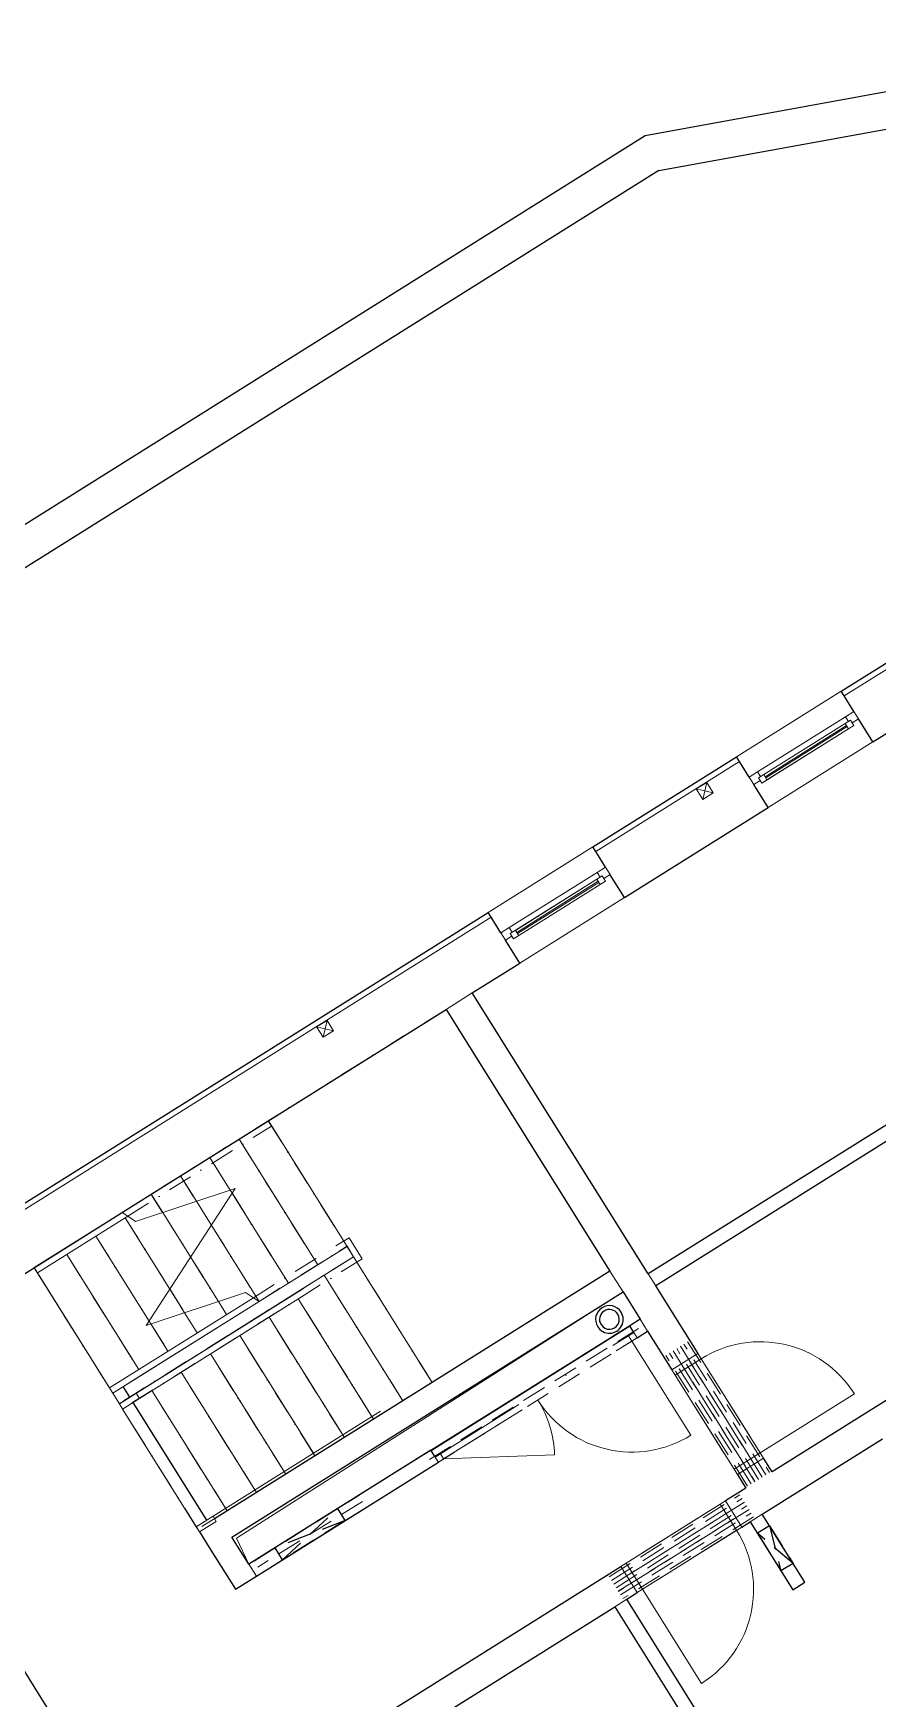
# Model space of a CAD drawing. Header units: millimetres. Extents: x -7743 to 191930, y -8645 to 72638.
# Drawn here: x 86112 to 92955, y 59150 to 72638 of the extents above; entities that cross this region are included whole.
import ezdxf

# ---------------------------------------------------------------- set-up
doc = ezdxf.new("R2010")
doc.units = ezdxf.units.MM
for name, pattern in [('HA_Dash_3mm-S1mm', [300, 200, -100]), ('HA_DashDot_2_2mm-S0_6mm', [1650, 750, -450, 0, -450]), ('HA_DashDot_4mm-S1mm', [400, 200, -100, 0, -100])]:
    doc.linetypes.add(name, pattern=pattern)
for name, color, linetype, lineweight in [('A-AREA-____-OTLN', 9, 'Continuous', 25), ('A-DETL-GENF-OTLN', 9, 'Continuous', 9), ('A-DOOR-____-MCUT', 9, 'Continuous', 9), ('A-DOOR-____-OTLN', 9, 'Continuous', 9), ('A-DOOR-FRAM-MCUT', 9, 'Continuous', 9), ('A-FLOR-____-OTLN', 9, 'Continuous', 9), ('A-FLOR-HRAL-MBND', 9, 'HA_DashDot_4mm-S1mm', 9), ('A-FLOR-HRAL-OTLN', 9, 'Continuous', 9), ('A-GENM-____-HDLN', 9, 'HA_Dash_3mm-S1mm', 9), ('A-GENM-____-MCUT', 9, 'Continuous', 9), ('A-GENM-____-OTLN', 9, 'Continuous', 9), ('A-GLAZ-____-MCUT', 9, 'Continuous', 5), ('A-GLAZ-____-OTLN', 9, 'Continuous', 5), ('A-WALL-____-MCUT', 9, 'Continuous', 25), ('A-WALL-____-OTLN', 9, 'Continuous', 9), ('I-WALL-____-MCUT', 9, 'Continuous', 25), ('M-HVAC-DUCT-OTLN', 9, 'Continuous', 9), ('S-STRS-____-MBND', 9, 'HA_DashDot_4mm-S1mm', 9), ('S-STRS-____-OTLN', 9, 'Continuous', 9)]:
    doc.layers.add(name, color=color, linetype=linetype, lineweight=lineweight)

# ---------------------------------------------------------------- blocks, each defined once
blk = doc.blocks.new('HA_DR_Single_Swing_Solid - In_BJ_900x2100_Vstup-2000316-schema rezu D_110_5100')
at = {"layer": 'A-DOOR-____-MCUT', "linetype": 'HA_DashDot_2_2mm-S0_6mm'}
for p, q in [((-450, 125), (450, 125)), ((-450, -125), (450, -125))]:
    blk.add_line(p, q, dxfattribs=at)
at = {"layer": 'A-DOOR-____-OTLN', "lineweight": 5}
blk.add_line((450, 1025), (450, 125), dxfattribs=at)
at = {"layer": 'A-DOOR-____-OTLN'}
for p, q in [((-500, 125), (500, 125)), ((-500, -125), (500, -125))]:
    blk.add_line(p, q, dxfattribs=at)
at = {"layer": 'A-DOOR-____-OTLN', "lineweight": 5}
blk.add_arc((450, 125), 900, 90, 180, dxfattribs=at)
at = {"layer": 'A-DOOR-FRAM-MCUT'}
for p, q in [((-500, -125), (-500, 125)), ((-500, 125), (-450, 125)), ((-450, 125), (-450, -125)), ((450, 125), (500, 125)), ((450, -125), (450, 125)), ((500, 125), (500, -125)), ((-450, -125), (-500, -125)), ((500, -125), (450, -125))]:
    blk.add_line(p, q, dxfattribs=at)
blk = doc.blocks.new('HA_WD_SinglePanel - 1000x1500-1653870-schema rezu D_110_5100')
at = {"layer": 'A-GLAZ-____-MCUT'}
for p, q in [((-500, 70), (-500, 0)), ((-420, 70), (-500, 70)), ((-500, 0), (-440, 0)), ((-440, -25), (-440, 25)), ((-440, 25), (-390, 25)), ((-420, 25), (-420, 70)), ((-390, 25), (-390, -25)), ((390, 5), (-390, 5)), ((390, -25), (390, 25)), ((390, 25), (440, 25)), ((500, 70), (420, 70)), ((420, 70), (420, 25)), ((440, 25), (440, -25)), ((440, 0), (500, 0)), ((500, 0), (500, 70)), ((-390, -25), (-440, -25)), ((390, -5), (-390, -5)), ((440, -25), (390, -25))]:
    blk.add_line(p, q, dxfattribs=at)
at = {"layer": 'A-GLAZ-____-OTLN'}
for p, q in [((440, 25), (-440, 25)), ((-440, -25), (-440, 25)), ((420, 70), (-420, 70)), ((390, 25), (-390, 25)), ((440, 25), (440, -25)), ((-440, -25), (440, -25)), ((390, -25), (-390, -25))]:
    blk.add_line(p, q, dxfattribs=at)
blk = doc.blocks.new('Top Rail Type - Top Rail_Internal_-1395432-schema rezu D_110_5100')
at = {"layer": 'A-FLOR-HRAL-MBND'}
for p, q in [((9654, 67580), (10444, 67580)), ((10444, 67580), (10569, 67580)), ((10569, 67580), (10569, 67380)), ((9678, 67530), (10444, 67530)), ((10444, 67530), (10519, 67530)), ((10519, 67530), (10519, 67430)), ((8278, 67380), (8278, 67430)), ((10519, 67430), (8278, 67430)), ((10569, 67380), (8278, 67380))]:
    blk.add_line(p, q, dxfattribs=at)
at = {"layer": 'A-FLOR-HRAL-OTLN'}
for p, q in [((8278, 67580), (8278, 67530)), ((8278, 67580), (9654, 67580)), ((9678, 67530), (9654, 67580)), ((8278, 67530), (9678, 67530))]:
    blk.add_line(p, q, dxfattribs=at)
blk = doc.blocks.new('Top Rail Type - Top Rail_Internal_-1395449-schema rezu D_110_5100')
at = {"layer": 'A-FLOR-HRAL-MBND'}
for p, q in [((9119, 68730), (10518, 68730)), ((9142, 68680), (10518, 68680)), ((10518, 68730), (10518, 68680))]:
    blk.add_line(p, q, dxfattribs=at)
at = {"layer": 'A-FLOR-HRAL-OTLN'}
for p, q in [((8278, 68730), (8278, 68680)), ((8278, 68730), (9119, 68730)), ((8278, 68680), (9142, 68680)), ((9142, 68680), (9119, 68730))]:
    blk.add_line(p, q, dxfattribs=at)
blk = doc.blocks.new('KOMIN OBJEKT D - KOMIN OBJEKT D-1642300-schema rezu D_110_5100')
at = {"layer": 'A-GENM-____-MCUT', "lineweight": 25}
for radius, start, end in [(112, 0, 180), (80, 0, 180), (112, 180, 0), (80, 180, 0)]:
    blk.add_arc((12006, 65900), radius, start, end, dxfattribs=at)
blk = doc.blocks.new('HA_DR_Double_Swing_Solid_wCasing - In_1800x2100_900-1806419-schema rezu D_110_5100')
at = {"layer": 'A-DOOR-____-MCUT', "linetype": 'HA_DashDot_2_2mm-S0_6mm'}
for p, q in [((-900, -7.5), (900, -7.5)), ((-900, -57.5), (900, -57.5))]:
    blk.add_line(p, q, dxfattribs=at)
at = {"layer": 'A-DOOR-____-OTLN', "lineweight": 5}
for p, q in [((-120.6, -507.5), (-900, -57.5)), ((900, -957.5), (900, -57.5))]:
    blk.add_line(p, q, dxfattribs=at)
for centre, start, end in [((-900, -57.5), 330, 360), ((900, -57.5), 180, 270)]:
    blk.add_arc(centre, 900, start, end, dxfattribs=at)
at = {"layer": 'A-DOOR-FRAM-MCUT'}
for p, q in [((-900, -7.5), (-950, -7.5)), ((-950, -7.5), (-950, -57.5)), ((-950, -57.5), (-900, -57.5)), ((-900, -57.5), (-900, -7.5)), ((950, -7.5), (900, -7.5)), ((900, -7.5), (900, -57.5)), ((900, -57.5), (950, -57.5)), ((950, -57.5), (950, -7.5))]:
    blk.add_line(p, q, dxfattribs=at)
blk = doc.blocks.new('TB_Porotherm KP11_5_2000mm - TB_Porotherm KP11_5_2000mm-1844750-schema rezu D_110_5100')
at = {"layer": 'A-GENM-____-HDLN'}
for p, q in [((-1000, 57.5), (1000, 57.5)), ((-1000, 0), (1000, 0)), ((1000, -57.5), (-1000, -57.5))]:
    blk.add_line(p, q, dxfattribs=at)
blk = doc.blocks.new('TB_Porotherm KP7_1250mm - TB_Porotherm KP7_1250mm-1834965-schema rezu D_110_5100')
at = {"layer": 'A-GENM-____-HDLN'}
for p, q in [((-625, 35), (625, 35)), ((-625, 0), (625, 0)), ((625, -35), (-625, -35))]:
    blk.add_line(p, q, dxfattribs=at)
blk = doc.blocks.new('HA_GM_Opening_Rectangle_WallBased - Default-1930727-schema rezu D_110_5100')
at = {"layer": 'A-GENM-____-MCUT', "linetype": 'HA_Dash_3mm-S1mm', "lineweight": 25}
for p, q in [((305, 57.5), (-55, -57.5)), ((-55, 57.5), (305, -57.5)), ((-55, 57.5), (-55, -57.5)), ((-55, 57.5), (305, 57.5)), ((305, 57.5), (305, -57.5)), ((-55, -57.5), (305, -57.5))]:
    blk.add_line(p, q, dxfattribs=at)
blk = doc.blocks.new('HA_GM_Shaft_Rectangle - Default-1943201-schema rezu D_110_5100')
at = {"layer": 'A-DETL-GENF-OTLN'}
for p, q in [((26, -26), (3740, 0)), ((0, -260), (26, -26))]:
    blk.add_line(p, q, dxfattribs=at)
at = {"layer": 'A-GENM-____-OTLN'}
for p, q in [((0, -260), (0, 0)), ((0, 0), (3740, 0)), ((3740, 0), (3740, -260)), ((3740, -260), (0, -260))]:
    blk.add_line(p, q, dxfattribs=at)
blk = doc.blocks.new('HA_GM_Opening_Rectangle_WallBased - Default-1967828-schema rezu D_110_5100')
at = {"layer": 'A-GENM-____-MCUT', "linetype": 'HA_Dash_3mm-S1mm', "lineweight": 25}
for p, q in [((425, 57.5), (-175, -57.5)), ((-175, 57.5), (425, -57.5)), ((-175, 57.5), (-175, -57.5)), ((-175, 57.5), (425, 57.5)), ((425, 57.5), (425, -57.5)), ((-175, -57.5), (425, -57.5))]:
    blk.add_line(p, q, dxfattribs=at)
blk = doc.blocks.new('TB_Porotherm KP11_5_1000mm - TB_Porotherm KP11_5_1000mm-1834151-schema rezu D_110_5100')
at = {"layer": 'A-GENM-____-HDLN'}
for p, q in [((-500, 57.5), (500, 57.5)), ((-500, 0), (500, 0)), ((500, -57.5), (-500, -57.5))]:
    blk.add_line(p, q, dxfattribs=at)
blk = doc.blocks.new('185-01_OBJEKT D_Central_rvt-3-schema rezu D_110_5100')
at = {"layer": 'A-AREA-____-OTLN'}
for p, q in [((-28693, 61592), (-28746, 61678)), ((-28069, 60596), (-28666, 61550))]:
    blk.add_line(p, q, dxfattribs=at)
at = {"layer": 'A-FLOR-____-OTLN'}
for p, q in [((-28755, 63087), (-26129, 64732)), ((-26129, 64732), (-24802, 62614)), ((-28777, 61539), (-29467, 62640)), ((-24642, 62171), (-26253, 61163)), ((-28154, 60543), (-28751, 61496))]:
    blk.add_line(p, q, dxfattribs=at)
at = {"layer": 'A-WALL-____-MCUT'}
for p, q in [((-22929, 67310), (-21657, 68106)), ((-22905, 67272), (-22929, 67310)), ((-22825, 67145), (-22905, 67272)), ((-22671, 66899), (-22133, 67236)), ((-22671, 66899), (-22788, 67085)), ((-24941, 66049), (-23776, 66779)), ((-23752, 66741), (-23776, 66779)), ((-23673, 66614), (-23752, 66741)), ((-23519, 66368), (-23635, 66554)), ((-24684, 65638), (-23519, 66368)), ((-24917, 66011), (-24941, 66049)), ((-24838, 65884), (-24917, 66011)), ((-24684, 65638), (-24801, 65824)), ((-30090, 62824), (-25789, 65518)), ((-25765, 65480), (-25789, 65518)), ((-25685, 65353), (-25765, 65480)), ((-25531, 65107), (-25648, 65294)), ((-25917, 64866), (-25531, 65107)), ((-28548, 63217), (-26129, 64733)), ((-29832, 62413), (-28548, 63217))]:
    blk.add_line(p, q, dxfattribs=at)
at = {"layer": 'A-WALL-____-MCUT', "lineweight": 9}
for p, q in [((-21633, 68068), (-22905, 67272)), ((-22905, 67272), (-21633, 68068)), ((-23752, 66741), (-24917, 66011)), ((-24917, 66011), (-23752, 66741)), ((-25765, 65480), (-28782, 63590)), ((-28782, 63590), (-25765, 65480)), ((-26129, 64733), (-25917, 64866)), ((-28782, 63590), (-30066, 62786)), ((-30066, 62786), (-28782, 63590)), ((-24802, 62614), (-24696, 62445)), ((-24431, 62493), (-24492, 62590)), ((-24497, 62127), (-24558, 62224)), ((-23665, 60583), (-23568, 60644)), ((-27666, 60142), (-27727, 60239)), ((-24763, 59895), (-24665, 59956))]:
    blk.add_line(p, q, dxfattribs=at)
at = {"layer": 'A-WALL-____-OTLN'}
for p, q in [((-23776, 66779), (-22929, 67310)), ((-22671, 66899), (-23519, 66368)), ((-25789, 65518), (-24941, 66049)), ((-24684, 65638), (-25531, 65107))]:
    blk.add_line(p, q, dxfattribs=at)
at = {"layer": 'I-WALL-____-MCUT'}
for p, q in [((-24492, 62590), (-25917, 64866)), ((-26129, 64733), (-24802, 62614)), ((-22165, 64047), (-24492, 62590)), ((-22202, 63889), (-24431, 62493)), ((-20094, 63114), (-23488, 60988)), ((-24802, 62614), (-28006, 60607)), ((-24088, 61946), (-24431, 62493)), ((-27865, 60459), (-24696, 62445)), ((-24696, 62445), (-24558, 62224)), ((-24558, 62224), (-24642, 62171)), ((-24608, 62116), (-24642, 62171)), ((-24581, 62074), (-24497, 62127)), ((-24497, 62127), (-24300, 61813)), ((-23568, 60644), (-22593, 61254)), ((-26253, 61163), (-27727, 60239)), ((-26218, 61108), (-26253, 61163)), ((-27666, 60142), (-26192, 61065)), ((-23488, 60988), (-23558, 61099)), ((-23700, 60856), (-23866, 60752)), ((-23769, 60966), (-23700, 60856)), ((-23733, 60540), (-23665, 60583)), ((-23665, 60583), (-23320, 60032)), ((-23223, 60093), (-23568, 60644)), ((-28127, 60501), (-28035, 60353)), ((-27727, 60239), (-27865, 60459)), ((-28035, 60353), (-27836, 60036)), ((-29417, 57275), (-24713, 60221)), ((-27836, 60036), (-27666, 60142)), ((-23320, 60032), (-23223, 60093)), ((-29361, 59080), (-29911, 59957)), ((-26220, 58982), (-24763, 59895)), ((-24763, 59895), (-23653, 58124)), ((-24665, 59956), (-24580, 60010)), ((-23617, 58283), (-24665, 59956))]:
    blk.add_line(p, q, dxfattribs=at)
at = {"layer": 'M-HVAC-DUCT-OTLN', "lineweight": 5}
for p, q in [((-24102, 66518), (-24018, 66571)), ((-24102, 66518), (-23965, 66486)), ((-24049, 66433), (-24102, 66518)), ((-24049, 66433), (-24018, 66571)), ((-24018, 66571), (-23965, 66486)), ((-23965, 66486), (-24049, 66433)), ((-27179, 64591), (-27094, 64644)), ((-27126, 64507), (-27094, 64644)), ((-27094, 64644), (-27041, 64560)), ((-27179, 64591), (-27041, 64560)), ((-27126, 64507), (-27179, 64591)), ((-27041, 64560), (-27126, 64507))]:
    blk.add_line(p, q, dxfattribs=at)
at = {"layer": 'S-STRS-____-MBND'}
for p, q in [((-26129, 64733), (-27570, 63831)), ((-24802, 62614), (-26129, 64733)), ((-28349, 63342), (-27570, 63831)), ((-27570, 63831), (-26933, 62814)), ((-27570, 63831), (-26933, 62814)), ((-27807, 63682), (-27170, 62665)), ((-27807, 63682), (-27170, 62665)), ((-28044, 63533), (-27879, 63270)), ((-28044, 63533), (-27879, 63270)), ((-28281, 63385), (-28153, 63179)), ((-28281, 63385), (-28153, 63179)), ((-28519, 63236), (-28426, 63088)), ((-28519, 63236), (-28426, 63088)), ((-27864, 63246), (-27407, 62516)), ((-27864, 63246), (-27407, 62516)), ((-28032, 62987), (-27645, 62368)), ((-28032, 62987), (-27645, 62368)), ((-26880, 62729), (-28778, 61540)), ((-28200, 62728), (-27974, 62367)), ((-28200, 62728), (-27974, 62367)), ((-27645, 62368), (-26933, 62814)), ((-26933, 62814), (-26880, 62729)), ((-26243, 61712), (-26880, 62729)), ((-26243, 61712), (-26880, 62729)), ((-26243, 61712), (-24802, 62614)), ((-28368, 62468), (-28248, 62276)), ((-28368, 62468), (-28248, 62276)), ((-26480, 61563), (-27117, 62580)), ((-26480, 61563), (-27117, 62580)), ((-26717, 61415), (-27354, 62432)), ((-26717, 61415), (-27354, 62432)), ((-28536, 62209), (-28521, 62185)), ((-28536, 62209), (-28521, 62185)), ((-26954, 61266), (-27591, 62283)), ((-26954, 61266), (-27591, 62283)), ((-27192, 61117), (-27829, 62134)), ((-27192, 61117), (-27829, 62134)), ((-27429, 60969), (-28066, 61986)), ((-27429, 60969), (-28066, 61986)), ((-27666, 60820), (-28303, 61837)), ((-27666, 60820), (-28303, 61837)), ((-27904, 60671), (-28541, 61688)), ((-27904, 60671), (-28541, 61688)), ((-26243, 61712), (-28141, 60523)), ((-28141, 60523), (-28778, 61540))]:
    blk.add_line(p, q, dxfattribs=at)
at = {"layer": 'S-STRS-____-MBND', "linetype": 'Continuous', "lineweight": 5}
for p, q in [((-27840, 63283), (-28645, 63016)), ((-28560, 62172), (-27840, 63283)), ((-28645, 63016), (-28709, 63057)), ((-27756, 62440), (-28560, 62172)), ((-27691, 62398), (-27756, 62440))]:
    blk.add_line(p, q, dxfattribs=at)
at = {"layer": 'S-STRS-____-OTLN', "linetype": 'HA_DashDot_4mm-S1mm'}
for p, q in [((-27879, 63270), (-27864, 63246)), ((-28153, 63179), (-28032, 62987)), ((-28729, 63045), (-28368, 62468)), ((-28426, 63088), (-28200, 62728)), ((-28967, 62896), (-28536, 62209)), ((-29204, 62747), (-28620, 61816)), ((-29441, 62599), (-28858, 61667)), ((-27974, 62367), (-27909, 62262)), ((-28521, 62185), (-28383, 61965)), ((-28248, 62276), (-28146, 62113))]:
    blk.add_line(p, q, dxfattribs=at)
at = {"layer": 'S-STRS-____-OTLN'}
for p, q in [((-27879, 63270), (-27864, 63246)), ((-28153, 63179), (-28032, 62987)), ((-28729, 63045), (-28368, 62468)), ((-28426, 63088), (-28200, 62728)), ((-28967, 62896), (-28536, 62209)), ((-29204, 62747), (-28620, 61816)), ((-29441, 62599), (-28858, 61667)), ((-27974, 62367), (-27909, 62262)), ((-27882, 62219), (-27645, 62368)), ((-28521, 62185), (-28383, 61965)), ((-28248, 62276), (-28146, 62113)), ((-28119, 62070), (-27882, 62219)), ((-28356, 61922), (-28119, 62070)), ((-28594, 61773), (-28356, 61922)), ((-28831, 61625), (-28594, 61773))]:
    blk.add_line(p, q, dxfattribs=at)
at = {"layer": 'A-DOOR-____-OTLN', "color": 250, "lineweight": 9}
for name, p, rotation in [('HA_DR_Single_Swing_Solid - In_BJ_900x2100_Vstup-2000316-schema rezu D_110_5100', (-23929, 61456), 302.0611111111111), ('HA_DR_Double_Swing_Solid_wCasing - In_1800x2100_900-1806419-schema rezu D_110_5100', (-25417, 61618), 32.06111111111115), ('HA_DR_Single_Swing_Solid - In_BJ_900x2100_Vstup-2000316-schema rezu D_110_5100', (-24223, 60381), 212.0611111111112)]:
    blk.add_blockref(name, p, dxfattribs=dict(at, rotation=rotation))
at = {"layer": 'A-FLOR-HRAL-OTLN', "color": 250, "lineweight": 9, "rotation": 32.06111111111108}
for name in ['Top Rail Type - Top Rail_Internal_-1395449-schema rezu D_110_5100', 'Top Rail Type - Top Rail_Internal_-1395432-schema rezu D_110_5100']:
    blk.add_blockref(name, (0, 0), dxfattribs=at)
at = {"layer": 'A-GENM-____-OTLN', "color": 250, "lineweight": 9}
for name, p, rotation in [('HA_GM_Shaft_Rectangle - Default-1943201-schema rezu D_110_5100', (-27865, 60459), 32.06111111111057), ('KOMIN OBJEKT D - KOMIN OBJEKT D-1642300-schema rezu D_110_5100', (0, 0), 32.06111111111108), ('TB_Porotherm KP11_5_2000mm - TB_Porotherm KP11_5_2000mm-1844750-schema rezu D_110_5100', (-25417, 61618), 212.0611111111109), ('TB_Porotherm KP7_1250mm - TB_Porotherm KP7_1250mm-1834965-schema rezu D_110_5100', (-23988, 61419), 122.0611111111112), ('TB_Porotherm KP7_1250mm - TB_Porotherm KP7_1250mm-1834965-schema rezu D_110_5100', (-23929, 61456), 122.0611111111112), ('TB_Porotherm KP7_1250mm - TB_Porotherm KP7_1250mm-1834965-schema rezu D_110_5100', (-23870, 61493), 122.0611111111112), ('TB_Porotherm KP11_5_1000mm - TB_Porotherm KP11_5_1000mm-1834151-schema rezu D_110_5100', (-27231, 60482), 212.0611111111109), ('TB_Porotherm KP7_1250mm - TB_Porotherm KP7_1250mm-1834965-schema rezu D_110_5100', (-24260, 60440), 32.06111111111186), ('TB_Porotherm KP7_1250mm - TB_Porotherm KP7_1250mm-1834965-schema rezu D_110_5100', (-24223, 60381), 32.06111111111186), ('HA_GM_Opening_Rectangle_WallBased - Default-1967828-schema rezu D_110_5100', (-27125, 60549), 212.0611111111112), ('TB_Porotherm KP7_1250mm - TB_Porotherm KP7_1250mm-1834965-schema rezu D_110_5100', (-24186, 60322), 32.06111111111186), ('HA_GM_Opening_Rectangle_WallBased - Default-1930727-schema rezu D_110_5100', (-23529, 60474), 302.0611111111111)]:
    blk.add_blockref(name, p, dxfattribs=dict(at, rotation=rotation))
at = {"layer": 'A-GLAZ-____-OTLN', "color": 250, "lineweight": 9, "rotation": 32.06111111111118}
for p in [(-23212, 66820), (-25224, 65559)]:
    blk.add_blockref('HA_WD_SinglePanel - 1000x1500-1653870-schema rezu D_110_5100', p, dxfattribs=at)
blk = doc.blocks.new('Top Rail Type - Top Rail_Internal_-1403873-schema rezu D_110_5100')
at = {"layer": 'A-FLOR-HRAL-OTLN'}
for p, q in [((-28642, 61624), (-27286, 62473)), ((-27259, 62431), (-28615, 61581)), ((-28615, 61581), (-28642, 61624))]:
    blk.add_line(p, q, dxfattribs=at)
blk = doc.blocks.new('Top Rail Type - Top Rail_Internal_-V35-schema rezu D_110_5100')
at = {"layer": 'A-FLOR-HRAL-OTLN'}
for p, q in [((-27286, 62473), (-28777, 61539)), ((-27259, 62431), (-28751, 61496)), ((-28751, 61496), (-28777, 61539))]:
    blk.add_line(p, q, dxfattribs=at)
blk = doc.blocks.new('HA_GM_Shaft_Rectangle - Default-2321910-schema rezu D_110_5100')
at = {"layer": 'A-DETL-GENF-OTLN'}
for p, q in [((27, -27), (3740, 0)), ((1, -259), (27, -27))]:
    blk.add_line(p, q, dxfattribs=at)
at = {"layer": 'A-GENM-____-OTLN'}
for p, q in [((0, 0), (3740, 0)), ((3740, 0), (3740, -259)), ((3640, -265), (1740, -265))]:
    blk.add_line(p, q, dxfattribs=at)
blk = doc.blocks.new('Top Rail Type - Top Rail_Internal_-2230694-schema rezu D_110_5100')
at = {"layer": 'A-FLOR-HRAL-OTLN'}
for p, q in [((-28018, 60628), (-26662, 61478)), ((-27992, 60586), (-28018, 60628))]:
    blk.add_line(p, q, dxfattribs=at)
blk = doc.blocks.new('Top Rail Type - Top Rail_Internal_-V50-schema rezu D_110_5100')
at = {"layer": 'A-FLOR-HRAL-OTLN'}
for p, q in [((-26662, 61478), (-28154, 60543)), ((-27992, 60586), (-28127, 60501)), ((-28127, 60501), (-28154, 60543))]:
    blk.add_line(p, q, dxfattribs=at)

msp = doc.modelspace()

# ---------------------------------------------------------------- linework, layer by layer
at = {"layer": 'A-WALL-____-MCUT'}
for p, q in [((91071.6, 71811.6), (95617.3, 72638.4)), ((91182, 71526.8), (95621.9, 72334.3)), ((83006.8, 66760), (91071.6, 71811.6)), ((91182, 71526.8), (83632.2, 66797.7))]:
    msp.add_line(p, q, dxfattribs=at)
at = {"layer": 'S-STRS-____-OTLN'}
for p, q in [((88017.8, 63829.5), (88654.5, 62812.9)), ((87780.5, 63680.9), (88417.2, 62664.2)), ((87543.2, 63532.2), (87707.3, 63270.1)), ((87305.9, 63383.6), (87433.9, 63179.2)), ((87068.6, 63235), (87160.5, 63088.2)), ((87722.5, 63246), (88179.9, 62515.6)), ((87554.4, 62986.9), (87942.7, 62367)), ((87386.3, 62727.7), (87612.4, 62366.7)), ((88417.2, 62664.2), (88654.5, 62812.9)), ((88707.6, 62728.1), (88470.3, 62579.5)), ((88654.5, 62812.9), (88707.6, 62728.1)), ((89344.2, 61711.8), (88707.6, 62728.1)), ((88179.9, 62515.6), (88417.2, 62664.2)), ((87218.3, 62468.5), (87339, 62275.7)), ((87942.7, 62367), (88179.9, 62515.6)), ((88470.3, 62579.5), (88233, 62430.8)), ((89106.9, 61563.2), (88470.3, 62579.5)), ((87705.4, 62218.3), (87942.7, 62367)), ((88233, 62430.8), (87995.7, 62282.2)), ((88856.7, 61435.1), (88259.8, 62388.1)), ((87050.2, 62209.3), (87065.5, 62184.9)), ((87468.1, 62069.7), (87705.4, 62218.3)), ((87995.7, 62282.2), (87758.4, 62133.6)), ((88619.5, 61286.4), (88022.5, 62239.5)), ((87230.8, 61921.1), (87468.1, 62069.7)), ((87758.4, 62133.6), (87521.1, 61985)), ((88382.2, 61137.8), (87785.2, 62090.9)), ((86993.5, 61772.4), (87230.8, 61921.1)), ((87521.1, 61985), (87283.8, 61836.3)), ((88144.9, 60989.2), (87547.9, 61942.2)), ((87283.8, 61836.3), (87046.6, 61687.7)), ((87907.6, 60840.5), (87310.6, 61793.6)), ((86756.2, 61623.8), (86993.5, 61772.4)), ((87046.6, 61687.7), (86809.3, 61539.1)), ((87670.3, 60691.9), (87073.3, 61645)), ((87433, 60543.3), (86836, 61496.3))]:
    msp.add_line(p, q, dxfattribs=at)
at = {"layer": 'S-STRS-____-OTLN', "linetype": 'HA_DashDot_4mm-S1mm'}
for p, q in [((88017.8, 63829.5), (88654.5, 62812.9)), ((87780.5, 63680.9), (88417.2, 62664.2)), ((87543.2, 63532.2), (87707.3, 63270.1)), ((87305.9, 63383.6), (87433.9, 63179.2)), ((87068.6, 63235), (87160.5, 63088.2)), ((87722.5, 63246), (88179.9, 62515.6)), ((87554.4, 62986.9), (87942.7, 62367)), ((87386.3, 62727.7), (87612.4, 62366.7)), ((89344.2, 61711.8), (88707.6, 62728.1)), ((87218.3, 62468.5), (87339, 62275.7)), ((89106.9, 61563.2), (88470.3, 62579.5)), ((88856.7, 61435.1), (88259.8, 62388.1)), ((87050.2, 62209.3), (87065.5, 62184.9)), ((88619.5, 61286.4), (88022.5, 62239.5)), ((88382.2, 61137.8), (87785.2, 62090.9)), ((88144.9, 60989.2), (87547.9, 61942.2)), ((87907.6, 60840.5), (87310.6, 61793.6)), ((87670.3, 60691.9), (87073.3, 61645))]:
    msp.add_line(p, q, dxfattribs=at)

# ---------------------------------------------------------------- block references
at = {"lineweight": 5}
msp.add_blockref('185-01_OBJEKT D_Central_rvt-3-schema rezu D_110_5100', (115586.9, 0), dxfattribs=at)
at = {"layer": 'A-FLOR-HRAL-OTLN'}
for name in ['Top Rail Type - Top Rail_Internal_-V35-schema rezu D_110_5100', 'Top Rail Type - Top Rail_Internal_-1403873-schema rezu D_110_5100', 'Top Rail Type - Top Rail_Internal_-V50-schema rezu D_110_5100', 'Top Rail Type - Top Rail_Internal_-2230694-schema rezu D_110_5100']:
    msp.add_blockref(name, (115586.9, 0), dxfattribs=at)
at = {"layer": 'A-GENM-____-OTLN', "lineweight": 5, "rotation": 32.06124947745553}
msp.add_blockref('HA_GM_Shaft_Rectangle - Default-2321910-schema rezu D_110_5100', (87721.9, 60458.8), dxfattribs=at)

doc.saveas('drawing.dxf')
